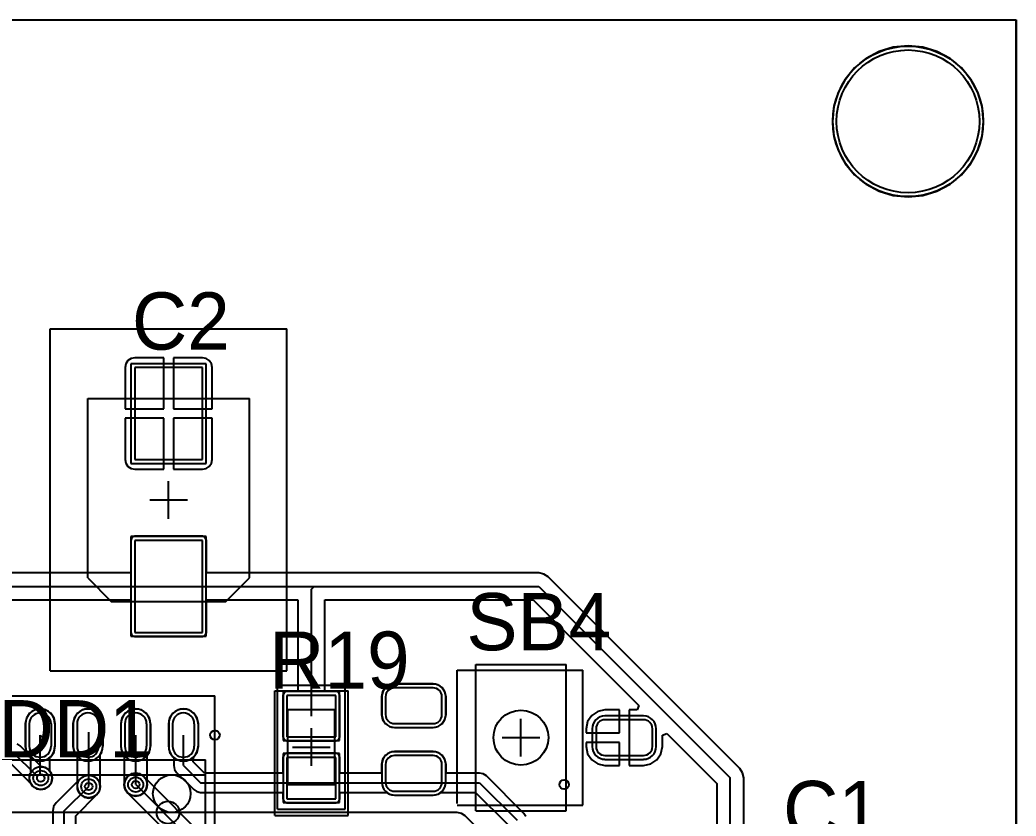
# Model space of a CAD drawing. Header units: millimetres. Extents: x 33 to 142, y 42 to 97.
# Drawn here: x 115.57 to 142.07, y 75.21 to 96.4 of the extents above; entities that cross this region are included whole.
import ezdxf

# ---------------------------------------------------------------- set-up
doc = ezdxf.new("R2010")
doc.units = ezdxf.units.MM
for name, color, linetype in [('BottomLayer', 5, 'Continuous'), ('BottomSolder', 6, 'Continuous'), ('Mechanical13', 56, 'Continuous'), ('Mechanical15', 56, 'Continuous'), ('MultiLayer', 9, 'Continuous'), ('TopLayer', 1, 'Continuous'), ('TopOverlay', 2, 'Continuous'), ('TopPaste', 8, 'Continuous'), ('TopSolder', 216, 'Continuous'), ('ViaHoleLayer', 16, 'Continuous')]:
    doc.layers.add(name, color=color, linetype=linetype)

msp = doc.modelspace()

# ---------------------------------------------------------------- linework, layer by layer
at = {"layer": 'BottomLayer'}
for p, q in [((95.427, 96.4), (142.075, 96.4)), ((142.075, 96.4), (142.075, 46.375)), ((139.2, 95.71), (138.808, 95.671)), ((139.592, 95.671), (139.2, 95.71)), ((138.431, 95.557), (138.083, 95.371)), ((138.808, 95.671), (138.431, 95.557)), ((139.969, 95.557), (139.592, 95.671)), ((140.317, 95.371), (139.969, 95.557)), ((138.083, 95.371), (137.779, 95.121)), ((140.621, 95.121), (140.317, 95.371)), ((137.779, 95.121), (137.529, 94.817)), ((140.871, 94.817), (140.621, 95.121)), ((137.529, 94.817), (137.343, 94.469)), ((141.057, 94.469), (140.871, 94.817)), ((137.343, 94.469), (137.229, 94.092)), ((141.171, 94.092), (141.057, 94.469)), ((137.229, 94.092), (137.19, 93.7)), ((141.21, 93.7), (141.171, 94.092)), ((137.19, 93.7), (137.229, 93.308)), ((141.171, 93.308), (141.21, 93.7)), ((137.229, 93.308), (137.343, 92.931)), ((141.057, 92.931), (141.171, 93.308)), ((137.343, 92.931), (137.529, 92.583)), ((140.871, 92.583), (141.057, 92.931)), ((137.529, 92.583), (137.779, 92.279)), ((140.621, 92.279), (140.871, 92.583)), ((137.779, 92.279), (138.083, 92.029)), ((140.317, 92.029), (140.621, 92.279)), ((138.083, 92.029), (138.431, 91.843)), ((139.969, 91.843), (140.317, 92.029)), ((138.431, 91.843), (138.808, 91.729)), ((138.808, 91.729), (139.2, 91.69)), ((139.2, 91.69), (139.592, 91.729)), ((139.592, 91.729), (139.969, 91.843)), ((115.58, 77.08), (115.498, 77.135)), ((115.4, 76.9), (115.975, 76.325)), ((116.131, 76.53), (115.58, 77.08)), ((115.294, 76.645), (115.795, 76.145)), ((116.242, 76.508), (116.131, 76.53)), ((116.341, 76.441), (116.242, 76.508)), ((116.408, 76.342), (116.341, 76.441)), ((116.431, 76.225), (116.408, 76.342)), ((118.65, 76.356), (118.533, 76.333)), ((118.767, 76.333), (118.65, 76.356)), ((115.795, 76.145), (115.841, 76.114)), ((115.841, 76.114), (115.842, 76.108)), ((115.842, 76.108), (115.909, 76.009)), ((116.341, 76.009), (116.408, 76.108)), ((116.408, 76.108), (116.431, 76.225)), ((117.184, 76.216), (116.534, 75.566)), ((117.283, 76.283), (117.184, 76.216)), ((117.184, 76.216), (117.184, 76.216)), ((117.4, 76.306), (117.283, 76.283)), ((117.517, 76.283), (117.4, 76.306)), ((117.616, 76.216), (117.517, 76.283)), ((117.683, 76.117), (117.616, 76.216)), ((117.706, 76), (117.683, 76.117)), ((118.367, 76.167), (118.344, 76.05)), ((118.434, 76.266), (118.367, 76.167)), ((118.533, 76.333), (118.434, 76.266)), ((118.866, 76.266), (118.767, 76.333)), ((121.641, 73.491), (118.866, 76.266)), ((115.909, 76.009), (116.008, 75.942)), ((116.008, 75.942), (116.125, 75.919)), ((116.125, 75.919), (116.242, 75.942)), ((116.242, 75.942), (116.341, 76.009)), ((116.75, 75.35), (117.4, 76)), ((117.616, 75.784), (117.683, 75.883)), ((117.683, 75.883), (117.706, 76)), ((118.344, 76.05), (118.367, 75.933)), ((118.367, 75.933), (118.434, 75.834)), ((118.434, 75.834), (121.119, 73.148)), ((118.65, 76.05), (121.425, 73.275)), ((116.534, 75.566), (116.467, 75.467)), ((117.056, 75.223), (117.616, 75.784)), ((117.616, 75.784), (117.616, 75.784)), ((116.467, 75.467), (116.444, 75.35)), ((116.444, 75.35), (116.444, 75.35)), ((116.444, 75.35), (116.444, 70.625)), ((116.75, 70.625), (116.75, 75.35)), ((117.056, 71.129), (117.056, 75.223))]:
    msp.add_line(p, q, dxfattribs=at)
for centre, radius in [((139.2, 93.7), 1.9), ((116.125, 76.225), 0.2), ((117.4, 76), 0.2), ((118.65, 76.05), 0.2)]:
    msp.add_circle(centre, radius, dxfattribs=at)
at = {"layer": 'BottomSolder'}
for centre, radius in [((139.2, 93.7), 2.002), ((116.125, 76.225), 0.302), ((118.65, 76.05), 0.302), ((117.4, 76), 0.302)]:
    msp.add_circle(centre, radius, dxfattribs=at)
at = {"layer": 'Mechanical13'}
for p, q in [((117.375, 86.325), (121.675, 86.325)), ((117.375, 81.55), (117.375, 86.325)), ((121.675, 81.55), (121.675, 86.325)), ((117.375, 81.55), (118, 80.925)), ((121.05, 80.925), (121.675, 81.55)), ((118, 80.925), (121.05, 80.925)), ((122.7, 78.05), (123.95, 78.05)), ((122.7, 76.05), (122.7, 78.05)), ((123.95, 76.05), (123.95, 78.05)), ((111.71, 76.71), (120.51, 76.71)), ((120.51, 72.71), (120.51, 76.71)), ((122.7, 76.05), (123.95, 76.05))]:
    msp.add_line(p, q, dxfattribs=at)
msp.add_circle((119.61, 75.81), 0.5, dxfattribs=at)
at = {"layer": 'Mechanical15'}
for p, q in [((116.375, 79.075), (116.375, 88.175)), ((116.375, 88.175), (122.675, 88.175)), ((122.675, 79.075), (122.675, 88.175)), ((119.525, 83.125), (119.525, 84.125)), ((119.025, 83.625), (120.025, 83.625)), ((127.7, 79.25), (130.1, 79.25)), ((127.7, 75.35), (127.7, 79.25)), ((130.1, 75.35), (130.1, 79.25)), ((116.375, 79.075), (122.675, 79.075)), ((122.425, 78.7), (124.225, 78.7)), ((122.425, 75.4), (122.425, 78.7)), ((124.225, 75.4), (124.225, 78.7)), ((111.46, 78.41), (120.76, 78.41)), ((120.76, 71.01), (120.76, 78.41)), ((128.9, 76.8), (128.9, 77.8)), ((123.325, 76.55), (123.325, 77.55)), ((128.4, 77.3), (129.4, 77.3)), ((122.825, 77.05), (123.825, 77.05)), ((122.425, 75.4), (124.225, 75.4)), ((127.7, 75.35), (130.1, 75.35))]:
    msp.add_line(p, q, dxfattribs=at)
at = {"layer": 'MultiLayer'}
for centre, radius in [((139.2, 93.7), 1.9), ((116.125, 76.225), 0.2), ((117.4, 76), 0.2), ((118.65, 76.05), 0.2)]:
    msp.add_circle(centre, radius, dxfattribs=at)
at = {"layer": 'TopLayer'}
for p, q in [((95.3, 96.4), (142.075, 96.4)), ((142.075, 96.4), (142.075, 46.375)), ((139.2, 95.71), (138.808, 95.671)), ((139.592, 95.671), (139.2, 95.71)), ((138.431, 95.557), (138.083, 95.371)), ((138.808, 95.671), (138.431, 95.557)), ((139.969, 95.557), (139.592, 95.671)), ((140.317, 95.371), (139.969, 95.557)), ((138.083, 95.371), (137.779, 95.121)), ((140.621, 95.121), (140.317, 95.371)), ((137.779, 95.121), (137.529, 94.817)), ((140.871, 94.817), (140.621, 95.121)), ((137.529, 94.817), (137.343, 94.469)), ((141.057, 94.469), (140.871, 94.817)), ((137.343, 94.469), (137.229, 94.092)), ((141.171, 94.092), (141.057, 94.469)), ((137.229, 94.092), (137.19, 93.7)), ((141.21, 93.7), (141.171, 94.092)), ((137.19, 93.7), (137.229, 93.308)), ((141.171, 93.308), (141.21, 93.7)), ((137.229, 93.308), (137.343, 92.931)), ((141.057, 92.931), (141.171, 93.308)), ((137.343, 92.931), (137.529, 92.583)), ((140.871, 92.583), (141.057, 92.931)), ((137.529, 92.583), (137.779, 92.279)), ((140.621, 92.279), (140.871, 92.583)), ((137.779, 92.279), (138.083, 92.029)), ((140.317, 92.029), (140.621, 92.279)), ((138.083, 92.029), (138.431, 91.843)), ((139.969, 91.843), (140.317, 92.029)), ((138.431, 91.843), (138.808, 91.729)), ((138.808, 91.729), (139.2, 91.69)), ((139.2, 91.69), (139.592, 91.729)), ((139.592, 91.729), (139.969, 91.843)), ((118.386, 87.249), (118.366, 87.15)), ((118.442, 87.333), (118.386, 87.249)), ((118.526, 87.389), (118.442, 87.333)), ((118.625, 87.409), (118.526, 87.389)), ((119.398, 87.409), (118.625, 87.409)), ((119.398, 86.052), (119.398, 87.409)), ((120.425, 87.409), (119.652, 87.409)), ((119.652, 87.409), (119.652, 86.052)), ((120.524, 87.389), (120.425, 87.409)), ((120.608, 87.333), (120.524, 87.389)), ((120.664, 87.249), (120.608, 87.333)), ((120.684, 87.15), (120.664, 87.249)), ((118.366, 87.15), (118.366, 86.052)), ((120.425, 87.15), (118.625, 87.15)), ((118.625, 87.15), (118.625, 84.7)), ((120.425, 84.7), (120.425, 87.15)), ((120.684, 86.052), (120.684, 87.15)), ((118.366, 86.052), (119.398, 86.052)), ((119.652, 86.052), (120.684, 86.052)), ((119.398, 85.798), (118.366, 85.798)), ((118.366, 85.798), (118.366, 84.7)), ((119.398, 84.441), (119.398, 85.798)), ((120.684, 85.798), (119.652, 85.798)), ((119.652, 85.798), (119.652, 84.441)), ((120.684, 84.7), (120.684, 85.798)), ((118.366, 84.7), (118.386, 84.601)), ((118.386, 84.601), (118.442, 84.517)), ((118.625, 84.7), (120.425, 84.7)), ((120.608, 84.517), (120.664, 84.601)), ((120.664, 84.601), (120.684, 84.7)), ((118.442, 84.517), (118.526, 84.461)), ((118.526, 84.461), (118.625, 84.441)), ((118.625, 84.441), (119.398, 84.441)), ((119.652, 84.441), (120.425, 84.441)), ((120.425, 84.441), (120.524, 84.461)), ((120.524, 84.461), (120.608, 84.517)), ((118.548, 82.627), (118.517, 82.55)), ((118.517, 82.55), (118.517, 81.682)), ((118.625, 82.658), (118.548, 82.627)), ((120.425, 82.658), (118.625, 82.658)), ((120.425, 82.55), (118.625, 82.55)), ((118.625, 82.55), (118.625, 80.1)), ((120.502, 82.627), (120.425, 82.658)), ((120.425, 80.1), (120.425, 82.55)), ((120.533, 82.55), (120.502, 82.627)), ((120.533, 81.682), (120.533, 82.55)), ((118.517, 81.682), (97.55, 81.682)), ((129.375, 81.682), (120.533, 81.682)), ((129.512, 81.655), (129.375, 81.682)), ((129.627, 81.577), (129.512, 81.655)), ((134.722, 76.482), (129.627, 81.577)), ((99.775, 81.325), (119.525, 81.325)), ((119.525, 81.325), (123.4, 81.325)), ((123.325, 81.25), (123.4, 81.325)), ((123.325, 77.875), (123.325, 81.25)), ((123.4, 81.325), (129.375, 81.325)), ((129.375, 81.325), (134.47, 76.23)), ((100.132, 80.968), (118.517, 80.968)), ((118.517, 80.968), (118.517, 80.1)), ((120.533, 80.1), (120.533, 80.968)), ((120.533, 80.968), (122.968, 80.968)), ((122.968, 80.968), (122.968, 78.533)), ((123.682, 78.533), (123.682, 80.968)), ((123.682, 80.968), (129.227, 80.968)), ((129.227, 80.968), (132.039, 78.156)), ((118.517, 80.1), (118.548, 80.023)), ((118.625, 80.1), (120.425, 80.1)), ((120.502, 80.023), (120.533, 80.1)), ((118.548, 80.023), (118.625, 79.992)), ((118.625, 79.992), (120.425, 79.992)), ((120.425, 79.992), (120.502, 80.023)), ((125.538, 78.732), (125.406, 78.705)), ((126.562, 78.732), (125.538, 78.732)), ((126.694, 78.705), (126.562, 78.732)), ((122.598, 78.502), (122.567, 78.425)), ((122.675, 78.533), (122.598, 78.502)), ((122.968, 78.533), (122.675, 78.533)), ((123.975, 78.533), (123.682, 78.533)), ((124.052, 78.502), (123.975, 78.533)), ((124.083, 78.425), (124.052, 78.502)), ((125.22, 78.519), (125.193, 78.388)), ((125.294, 78.631), (125.22, 78.519)), ((125.406, 78.705), (125.294, 78.631)), ((126.562, 78.625), (125.538, 78.625)), ((126.806, 78.631), (126.694, 78.705)), ((126.88, 78.519), (126.806, 78.631)), ((126.907, 78.388), (126.88, 78.519)), ((122.567, 78.425), (122.567, 77.325)), ((123.975, 78.425), (122.675, 78.425)), ((122.675, 78.425), (122.675, 77.325)), ((123.975, 77.325), (123.975, 78.425)), ((124.083, 77.325), (124.083, 78.425)), ((125.193, 78.388), (125.193, 77.913)), ((125.3, 78.388), (125.3, 77.913)), ((126.8, 77.913), (126.8, 78.388)), ((126.907, 77.913), (126.907, 78.388)), ((115.829, 77.951), (115.743, 77.822)), ((115.958, 78.037), (115.829, 77.951)), ((116.11, 78.068), (115.958, 78.037)), ((116.262, 78.037), (116.11, 78.068)), ((116.391, 77.951), (116.262, 78.037)), ((116.477, 77.822), (116.391, 77.951)), ((117.099, 77.951), (117.013, 77.822)), ((117.228, 78.037), (117.099, 77.951)), ((117.38, 78.068), (117.228, 78.037)), ((117.532, 78.037), (117.38, 78.068)), ((117.661, 77.951), (117.532, 78.037)), ((117.747, 77.822), (117.661, 77.951)), ((118.369, 77.951), (118.283, 77.822)), ((118.498, 78.037), (118.369, 77.951)), ((118.65, 78.068), (118.498, 78.037)), ((118.802, 78.037), (118.65, 78.068)), ((118.931, 77.951), (118.802, 78.037)), ((119.017, 77.822), (118.931, 77.951)), ((119.639, 77.951), (119.553, 77.822)), ((119.768, 78.037), (119.639, 77.951)), ((119.92, 78.068), (119.768, 78.037)), ((120.072, 78.037), (119.92, 78.068)), ((120.201, 77.951), (120.072, 78.037)), ((120.287, 77.822), (120.201, 77.951)), ((130.946, 78), (130.783, 77.892)), ((131.137, 78.039), (130.946, 78)), ((131.523, 78.039), (131.137, 78.039)), ((131.523, 77.427), (131.523, 78.039)), ((131.991, 78.039), (131.777, 78.039)), ((131.777, 78.039), (131.777, 77.3)), ((132.039, 78.156), (131.991, 78.039)), ((115.743, 77.822), (115.712, 77.67)), ((115.712, 77.67), (115.712, 77.07)), ((115.82, 77.67), (115.82, 77.07)), ((116.4, 77.67), (116.4, 77.07)), ((116.508, 77.67), (116.477, 77.822)), ((116.508, 77.07), (116.508, 77.67)), ((117.013, 77.822), (116.982, 77.67)), ((116.982, 77.67), (116.982, 77.07)), ((117.09, 77.67), (117.09, 77.07)), ((117.67, 77.67), (117.67, 77.07)), ((117.778, 77.67), (117.747, 77.822)), ((117.778, 77.07), (117.778, 77.67)), ((118.283, 77.822), (118.252, 77.67)), ((118.252, 77.67), (118.252, 77.07)), ((118.36, 77.67), (118.36, 77.07)), ((118.94, 77.67), (118.94, 77.07)), ((119.048, 77.67), (119.017, 77.822)), ((119.048, 77.07), (119.048, 77.67)), ((119.553, 77.822), (119.522, 77.67)), ((119.522, 77.67), (119.522, 77.07)), ((119.63, 77.67), (119.63, 77.07)), ((120.21, 77.67), (120.21, 77.07)), ((120.318, 77.67), (120.287, 77.822)), ((120.318, 77.07), (120.318, 77.67)), ((125.193, 77.913), (125.22, 77.781)), ((125.22, 77.781), (125.294, 77.669)), ((125.294, 77.669), (125.406, 77.595)), ((125.538, 77.675), (126.562, 77.675)), ((126.694, 77.595), (126.806, 77.669)), ((126.806, 77.669), (126.88, 77.781)), ((126.88, 77.781), (126.907, 77.913)), ((130.675, 77.729), (130.636, 77.538)), ((130.783, 77.892), (130.675, 77.729)), ((132.162, 77.775), (131.137, 77.775)), ((117.4, 76), (117.4, 77.45)), ((125.406, 77.595), (125.538, 77.568)), ((125.538, 77.568), (126.562, 77.568)), ((126.562, 77.568), (126.694, 77.595)), ((130.636, 77.538), (130.636, 77.427)), ((130.636, 77.427), (131.523, 77.427)), ((130.9, 77.538), (130.9, 77.063)), ((132.4, 77.063), (132.4, 77.538)), ((132.664, 77.366), (132.781, 77.414)), ((132.781, 77.414), (134.113, 76.082)), ((116.11, 76.335), (116.11, 77.37)), ((116.11, 77.37), (116.225, 77.255)), ((116.15, 77.18), (116.225, 77.255)), ((118.65, 76.05), (118.65, 77.37)), ((119.92, 76.555), (119.92, 77.37)), ((122.567, 77.325), (122.598, 77.248)), ((122.598, 77.248), (122.675, 77.217)), ((122.675, 77.325), (123.975, 77.325)), ((122.675, 77.217), (123.975, 77.217)), ((123.975, 77.217), (124.052, 77.248)), ((124.052, 77.248), (124.083, 77.325)), ((131.523, 77.173), (130.636, 77.173)), ((130.636, 77.173), (130.636, 77.063)), ((131.523, 76.561), (131.523, 77.173)), ((131.777, 77.3), (131.777, 76.561)), ((132.664, 77.063), (132.664, 77.366)), ((115.712, 77.07), (115.743, 76.918)), ((115.743, 76.918), (115.829, 76.789)), ((116.391, 76.789), (116.477, 76.918)), ((116.477, 76.918), (116.508, 77.07)), ((116.982, 77.07), (117.013, 76.918)), ((117.013, 76.918), (117.094, 76.796)), ((117.706, 76.856), (117.747, 76.918)), ((117.747, 76.918), (117.778, 77.07)), ((118.252, 77.07), (118.283, 76.918)), ((118.283, 76.918), (118.344, 76.826)), ((118.956, 76.826), (119.017, 76.918)), ((119.017, 76.918), (119.048, 77.07)), ((119.522, 77.07), (119.553, 76.918)), ((119.553, 76.918), (119.639, 76.789)), ((120.201, 76.789), (120.287, 76.918)), ((120.287, 76.918), (120.318, 77.07)), ((122.675, 76.883), (122.598, 76.852)), ((123.975, 76.883), (122.675, 76.883)), ((124.052, 76.852), (123.975, 76.883)), ((125.406, 76.905), (125.294, 76.831)), ((125.538, 76.932), (125.406, 76.905)), ((126.562, 76.932), (125.538, 76.932)), ((126.694, 76.905), (126.562, 76.932)), ((126.806, 76.831), (126.694, 76.905)), ((130.636, 77.063), (130.675, 76.871)), ((130.675, 76.871), (130.783, 76.708)), ((132.517, 76.708), (132.625, 76.871)), ((132.625, 76.871), (132.664, 77.063)), ((115.829, 76.789), (115.855, 76.771)), ((115.855, 76.771), (115.855, 76.361)), ((116.365, 76.771), (116.391, 76.789)), ((116.365, 76.406), (116.365, 76.771)), ((117.094, 76.796), (117.094, 76)), ((117.706, 76), (117.706, 76.856)), ((118.344, 76.826), (118.344, 76.05)), ((118.956, 76.05), (118.956, 76.826)), ((119.639, 76.789), (119.665, 76.771)), ((119.665, 76.771), (119.665, 76.555)), ((120.182, 76.653), (120.19, 76.781)), ((120.481, 76.355), (120.182, 76.653)), ((120.19, 76.781), (120.201, 76.789)), ((122.598, 76.852), (122.567, 76.775)), ((122.567, 76.775), (122.567, 76.355)), ((123.975, 76.775), (122.675, 76.775)), ((122.675, 76.775), (122.675, 75.675)), ((123.975, 75.675), (123.975, 76.775)), ((124.083, 76.775), (124.052, 76.852)), ((124.083, 76.355), (124.083, 76.775)), ((125.22, 76.719), (125.193, 76.587)), ((125.294, 76.831), (125.22, 76.719)), ((126.562, 76.825), (125.538, 76.825)), ((126.88, 76.719), (126.806, 76.831)), ((126.907, 76.587), (126.88, 76.719)), ((130.783, 76.708), (130.946, 76.6)), ((130.946, 76.6), (131.137, 76.561)), ((131.137, 76.825), (132.162, 76.825)), ((132.162, 76.561), (132.354, 76.6)), ((132.354, 76.6), (132.517, 76.708)), ((115.842, 76.342), (115.819, 76.225)), ((115.855, 76.361), (115.842, 76.342)), ((116.408, 76.342), (116.365, 76.406)), ((116.431, 76.225), (116.408, 76.342)), ((119.665, 76.555), (119.685, 76.457)), ((119.685, 76.457), (119.74, 76.375)), ((119.74, 76.375), (120.195, 75.92)), ((119.92, 76.555), (120.375, 76.1)), ((122.567, 76.355), (120.481, 76.355)), ((125.193, 76.355), (124.083, 76.355)), ((125.193, 76.587), (125.193, 76.355)), ((125.3, 76.587), (125.3, 76.112)), ((126.8, 76.112), (126.8, 76.587)), ((126.907, 76.355), (126.907, 76.587)), ((127.8, 76.355), (126.907, 76.355)), ((127.898, 76.335), (127.8, 76.355)), ((127.98, 76.28), (127.898, 76.335)), ((131.137, 76.561), (131.523, 76.561)), ((131.777, 76.561), (132.162, 76.561)), ((134.8, 76.367), (134.722, 76.482)), ((134.827, 76.23), (134.8, 76.367)), ((115.819, 76.225), (115.842, 76.108)), ((115.842, 76.108), (115.909, 76.009)), ((116.341, 76.009), (116.408, 76.108)), ((116.408, 76.108), (116.431, 76.225)), ((120.375, 76.1), (127.8, 76.1)), ((127.8, 76.1), (128.8, 75.1)), ((128.98, 75.28), (127.98, 76.28)), ((134.113, 76.082), (134.113, 72.958)), ((134.47, 72.38), (134.47, 76.23)), ((134.827, 72.958), (134.827, 76.23)), ((115.909, 76.009), (116.008, 75.942)), ((116.008, 75.942), (116.125, 75.919)), ((116.125, 75.919), (116.242, 75.942)), ((116.242, 75.942), (116.341, 76.009)), ((117.094, 76), (117.117, 75.883)), ((117.117, 75.883), (117.184, 75.784)), ((117.616, 75.784), (117.683, 75.883)), ((117.683, 75.883), (117.706, 76)), ((118.344, 76.05), (118.367, 75.933)), ((118.367, 75.933), (118.434, 75.834)), ((118.434, 75.834), (118.533, 75.767)), ((118.767, 75.767), (118.866, 75.834)), ((118.866, 75.834), (118.933, 75.933)), ((118.933, 75.933), (118.956, 76.05)), ((120.195, 75.92), (120.277, 75.864)), ((120.277, 75.864), (120.375, 75.845)), ((120.375, 75.845), (122.567, 75.845)), ((122.567, 75.845), (122.567, 75.675)), ((124.083, 75.675), (124.083, 75.845)), ((124.083, 75.845), (125.33, 75.845)), ((125.33, 75.845), (125.406, 75.795)), ((125.538, 75.875), (126.562, 75.875)), ((126.694, 75.795), (126.77, 75.845)), ((126.77, 75.845), (127.694, 75.845)), ((127.694, 75.845), (128.545, 74.994)), ((117.184, 75.784), (117.283, 75.717)), ((117.283, 75.717), (117.4, 75.694)), ((117.4, 75.694), (117.517, 75.717)), ((117.517, 75.717), (117.616, 75.784)), ((118.533, 75.767), (118.65, 75.744)), ((118.65, 75.744), (118.767, 75.767)), ((122.567, 75.675), (122.598, 75.598)), ((122.598, 75.598), (122.675, 75.567)), ((122.675, 75.675), (123.975, 75.675)), ((122.675, 75.567), (123.975, 75.567)), ((123.975, 75.567), (124.052, 75.598)), ((124.052, 75.598), (124.083, 75.675)), ((125.406, 75.795), (125.538, 75.768)), ((125.538, 75.768), (126.562, 75.768)), ((126.562, 75.768), (126.694, 75.795)), ((127.2, 75.306), (108.5, 75.306)), ((127.317, 75.283), (127.2, 75.306)), ((127.2, 75.306), (127.2, 75.306)), ((127.416, 75.216), (127.317, 75.283)), ((129.035, 75.198), (128.98, 75.28)), ((127.741, 74.891), (127.416, 75.216))]:
    msp.add_line(p, q, dxfattribs=at)
for centre, radius in [((139.2, 93.7), 1.9), ((116.125, 76.225), 0.2), ((117.4, 76), 0.2), ((118.65, 76.05), 0.2)]:
    msp.add_circle(centre, radius, dxfattribs=at)
for centre, radius, start, end in [((125.538, 78.388), 0.238, 90, 180), ((126.562, 78.388), 0.238, 0, 90), ((116.11, 77.67), 0.29, 0, 180), ((117.38, 77.67), 0.29, 0, 180), ((118.65, 77.67), 0.29, 0, 180), ((119.92, 77.67), 0.29, 0, 180), ((125.538, 77.913), 0.238, 180, 270), ((126.562, 77.913), 0.238, 270, 0), ((131.137, 77.538), 0.238, 90, 180), ((132.162, 77.538), 0.238, 0, 90), ((116.11, 77.07), 0.29, 180, 0), ((117.38, 77.07), 0.29, 180, 0), ((118.65, 77.07), 0.29, 180, 0), ((119.92, 77.07), 0.29, 180, 0), ((131.137, 77.063), 0.238, 180, 270), ((132.162, 77.063), 0.238, 270, 0), ((125.538, 76.587), 0.238, 90, 180), ((126.562, 76.587), 0.238, 0, 90), ((125.538, 76.112), 0.238, 180, 270), ((126.562, 76.112), 0.238, 270, 0)]:
    msp.add_arc(centre, radius, start, end, dxfattribs=at)
at = {"layer": 'TopOverlay'}
for p, q in [((39.275, 96.4), (142.075, 96.4)), ((142.075, 46.375), (142.075, 96.4)), ((117.375, 86.325), (118.325, 86.325)), ((117.375, 81.55), (117.375, 86.325)), ((120.725, 86.325), (121.675, 86.325)), ((121.675, 81.55), (121.675, 86.325)), ((117.375, 81.55), (118, 80.925)), ((121.05, 80.925), (121.675, 81.55)), ((118, 80.925), (118.325, 80.925)), ((120.725, 80.925), (121.05, 80.925)), ((127.2, 75.55), (127.2, 79.1)), ((127.2, 79.1), (130.55, 79.1)), ((130.55, 75.5), (130.55, 79.1)), ((122.35, 78.55), (124.3, 78.55)), ((122.35, 75.225), (122.35, 78.55)), ((124.3, 75.225), (124.3, 78.55)), ((111.71, 76.31), (120.51, 76.31)), ((120.51, 73.11), (120.51, 76.31)), ((127.2, 75.5), (130.55, 75.5)), ((122.35, 75.225), (124.3, 75.225))]:
    msp.add_line(p, q, dxfattribs=at)
for centre, radius in [((128.9, 77.3), 0.73), ((120.76, 77.37), 0.125), ((130.05, 76.05), 0.125), ((119.51, 75.31), 0.3)]:
    msp.add_circle(centre, radius, dxfattribs=at)
at = {"layer": 'TopPaste'}
for p, q in [((120.425, 87.15), (118.625, 87.15)), ((118.625, 87.15), (118.625, 84.7)), ((120.425, 84.7), (120.425, 87.15)), ((118.625, 84.7), (120.425, 84.7)), ((120.425, 82.55), (118.625, 82.55)), ((118.625, 82.55), (118.625, 80.1)), ((120.425, 80.1), (120.425, 82.55)), ((118.625, 80.1), (120.425, 80.1)), ((126.562, 78.625), (125.538, 78.625)), ((123.975, 78.425), (122.675, 78.425)), ((122.675, 78.425), (122.675, 77.325)), ((123.975, 77.325), (123.975, 78.425)), ((125.3, 78.388), (125.3, 77.913)), ((126.8, 77.913), (126.8, 78.388)), ((115.82, 77.67), (115.82, 77.07)), ((116.4, 77.67), (116.4, 77.07)), ((117.09, 77.67), (117.09, 77.07)), ((117.67, 77.67), (117.67, 77.07)), ((118.36, 77.67), (118.36, 77.07)), ((118.94, 77.67), (118.94, 77.07)), ((119.63, 77.67), (119.63, 77.07)), ((120.21, 77.67), (120.21, 77.07)), ((125.538, 77.675), (126.562, 77.675)), ((132.162, 77.775), (131.137, 77.775)), ((130.9, 77.538), (130.9, 77.063)), ((132.4, 77.063), (132.4, 77.538)), ((122.675, 77.325), (123.975, 77.325)), ((123.975, 76.775), (122.675, 76.775)), ((122.675, 76.775), (122.675, 75.675)), ((123.975, 75.675), (123.975, 76.775)), ((126.562, 76.825), (125.538, 76.825)), ((131.137, 76.825), (132.162, 76.825)), ((125.3, 76.587), (125.3, 76.112)), ((126.8, 76.112), (126.8, 76.587)), ((125.538, 75.875), (126.562, 75.875)), ((122.675, 75.675), (123.975, 75.675))]:
    msp.add_line(p, q, dxfattribs=at)
for centre, radius, start, end in [((125.538, 78.388), 0.238, 90, 180), ((126.562, 78.388), 0.238, 0, 90), ((116.11, 77.67), 0.29, 0, 180), ((117.38, 77.67), 0.29, 0, 180), ((118.65, 77.67), 0.29, 0, 180), ((119.92, 77.67), 0.29, 0, 180), ((125.538, 77.913), 0.238, 180, 270), ((126.562, 77.913), 0.238, 270, 0), ((131.137, 77.538), 0.238, 90, 180), ((132.162, 77.538), 0.238, 0, 90), ((116.11, 77.07), 0.29, 180, 0), ((117.38, 77.07), 0.29, 180, 0), ((118.65, 77.07), 0.29, 180, 0), ((119.92, 77.07), 0.29, 180, 0), ((131.137, 77.063), 0.238, 180, 270), ((132.162, 77.063), 0.238, 270, 0), ((125.538, 76.587), 0.238, 90, 180), ((126.562, 76.587), 0.238, 0, 90), ((125.538, 76.112), 0.238, 180, 270), ((126.562, 76.112), 0.238, 270, 0)]:
    msp.add_arc(centre, radius, start, end, dxfattribs=at)
at = {"layer": 'TopSolder'}
for p, q in [((120.527, 87.252), (118.523, 87.252)), ((118.523, 87.252), (118.523, 84.598)), ((120.527, 84.598), (120.527, 87.252)), ((118.523, 84.598), (120.527, 84.598)), ((120.527, 82.652), (118.523, 82.652)), ((118.523, 82.652), (118.523, 79.998)), ((120.527, 79.998), (120.527, 82.652)), ((118.523, 79.998), (120.527, 79.998)), ((126.562, 78.727), (125.538, 78.727)), ((124.077, 78.527), (122.573, 78.527)), ((122.573, 78.527), (122.573, 77.223)), ((124.077, 77.223), (124.077, 78.527)), ((125.198, 78.388), (125.198, 77.913)), ((126.902, 77.913), (126.902, 78.388)), ((115.718, 77.67), (115.718, 77.07)), ((116.502, 77.67), (116.502, 77.07)), ((116.988, 77.67), (116.988, 77.07)), ((117.772, 77.67), (117.772, 77.07)), ((118.258, 77.67), (118.258, 77.07)), ((119.042, 77.67), (119.042, 77.07)), ((119.528, 77.67), (119.528, 77.07)), ((120.312, 77.67), (120.312, 77.07)), ((132.162, 77.877), (131.137, 77.877)), ((125.538, 77.573), (126.562, 77.573)), ((130.798, 77.538), (130.798, 77.063)), ((132.502, 77.063), (132.502, 77.538)), ((122.573, 77.223), (124.077, 77.223)), ((124.077, 76.877), (122.573, 76.877)), ((122.573, 76.877), (122.573, 75.573)), ((124.077, 75.573), (124.077, 76.877)), ((126.562, 76.927), (125.538, 76.927)), ((131.137, 76.723), (132.162, 76.723)), ((125.198, 76.587), (125.198, 76.112)), ((126.902, 76.112), (126.902, 76.587)), ((122.573, 75.573), (124.077, 75.573)), ((125.538, 75.773), (126.562, 75.773))]:
    msp.add_line(p, q, dxfattribs=at)
for centre, radius in [((139.2, 93.7), 2.002), ((116.125, 76.225), 0.302), ((118.65, 76.05), 0.302), ((117.4, 76), 0.302)]:
    msp.add_circle(centre, radius, dxfattribs=at)
for centre, radius, start, end in [((125.538, 78.388), 0.339, 90, 180), ((126.562, 78.388), 0.339, 0, 90), ((116.11, 77.67), 0.392, 0, 180), ((117.38, 77.67), 0.392, 0, 180), ((118.65, 77.67), 0.392, 0, 180), ((119.92, 77.67), 0.392, 0, 180), ((125.538, 77.913), 0.339, 180, 270), ((126.562, 77.913), 0.339, 270, 0), ((131.137, 77.538), 0.339, 90, 180), ((132.162, 77.538), 0.339, 0, 90), ((116.11, 77.07), 0.392, 180, 0), ((117.38, 77.07), 0.392, 180, 0), ((118.65, 77.07), 0.392, 180, 0), ((119.92, 77.07), 0.392, 180, 0), ((125.538, 76.587), 0.339, 90, 180), ((126.562, 76.587), 0.339, 0, 90), ((131.137, 77.063), 0.339, 180, 270), ((132.162, 77.063), 0.339, 270, 0), ((125.538, 76.112), 0.339, 180, 270), ((126.562, 76.112), 0.339, 270, 0)]:
    msp.add_arc(centre, radius, start, end, dxfattribs=at)
at = {"layer": 'ViaHoleLayer'}
for centre, radius in [((139.2, 93.7), 1.9), ((116.125, 76.225), 0.1), ((117.4, 76), 0.1), ((118.65, 76.05), 0.1)]:
    msp.add_circle(centre, radius, dxfattribs=at)

# ---------------------------------------------------------------- texts
at = {"layer": 'TopOverlay'}
for s, p in [('С2', (118.55, 87.625)), ('SB4', (127.45, 79.625)), ('R19', (122.2, 78.6)), ('DD1', (115, 76.775)), ('С1', (135.875, 74.625))]:
    msp.add_text(s, height=1.524, dxfattribs=at).set_placement(p)

doc.saveas('drawing.dxf')
